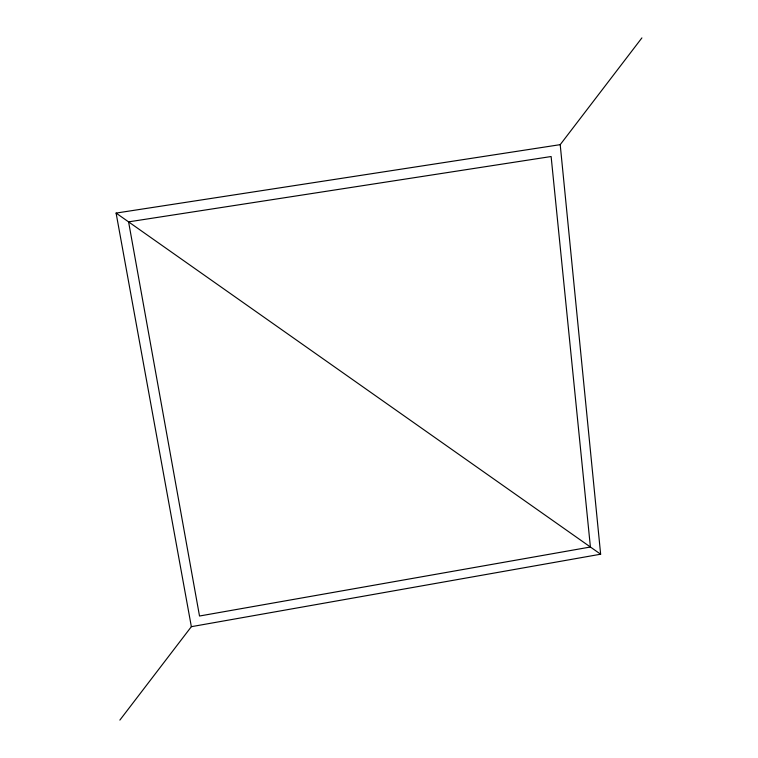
<?xml version="1.0" encoding="UTF-8"?>
<svg xmlns="http://www.w3.org/2000/svg" width="758" height="758" viewBox="0 0 758 758"><rect width="100%" height="100%" fill="white"/><g stroke="black" fill="none" stroke-linecap="round" stroke-linejoin="round"><path stroke-width="1.14" d="M119.868 720.1L191.357 626.677L600.639 554.212L560.209 144.655L641.903 37.9M191.357 626.677L116.097 213.083L560.209 144.655M116.097 213.083L600.639 554.212M590.406 547.011L199.515 616.017L128.585 221.867L551.123 156.527L590.406 547.011"/></g></svg>
